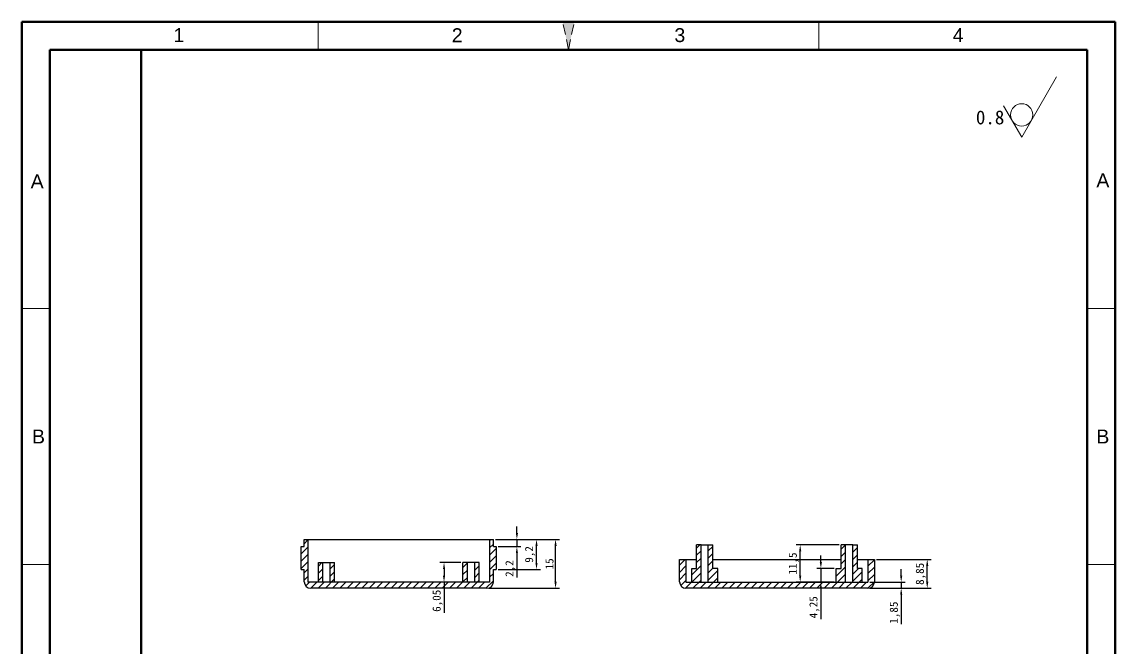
# Model space of a CAD drawing. Extents: x -1568 to -1231, y -67 to 424.
# Drawn here: x -1567.6 to -1231.1, y 231.8 to 424.1 of the extents above; entities that cross this region are included whole.
import ezdxf
from ezdxf.enums import TextEntityAlignment as Align

# ---------------------------------------------------------------- set-up
doc = ezdxf.new("R2010")
doc.units = 0
doc.linetypes.add('ACAD_ISO10W100', pattern=[18, 12, -3, 0, -3])
doc.linetypes.add('HIDDEN2', pattern=[4.7625, 3.175, -1.5875])
for name, color, linetype, lineweight in [('dim', 82, 'Continuous', 9), ('图层1', 7, 'ACAD_ISO10W100', 15), ('图层4', 7, 'Continuous', 40), ('图层5', 7, 'HIDDEN2', 15), ('细实线', 3, 'Continuous', 18)]:
    doc.layers.add(name, color=color, linetype=linetype, lineweight=lineweight)
doc.layers.add('尺寸线', color=7, linetype='Continuous')
doc.styles.add('样式 3', font='arial.ttf', dxfattribs={"height": 3.8})
doc.dimstyles.new('ISO-25', dxfattribs={"dimtxt": 2.5, "dimasz": 2.5, "dimexe": 1.25, "dimexo": 0.625, "dimtad": 1, "dimtxsty": 'Standard', "dimcen": 2.5, "dimadec": 0, "dimazin": 0, "dimtfac": 1, "dimtmove": 0, "dimatfit": 3, "dimfxl": 1, "dimarcsym": 0})

# ---------------------------------------------------------------- blocks, each defined once
blk = doc.blocks.new('*D1')
at = {"layer": 'Defpoints', "color": 0}
for p in [(-1305.21, 258.73), (-1288.97, 258.73), (-1307.21, 249.88)]:
    blk.add_point(p, dxfattribs=at)
at = {"layer": 'dim', "color": 0, "lineweight": -2}
for p, q in [((-1304.59, 258.73), (-1287.72, 258.73)), ((-1288.97, 251.88), (-1288.97, 256.73)), ((-1306.59, 249.88), (-1287.72, 249.88))]:
    blk.add_line(p, q, dxfattribs=at)
at = {"layer": 'dim', "color": 0}
for points in [[(-1288.64, 256.73), (-1289.31, 256.73), (-1288.97, 258.73)], [(-1289.31, 251.88), (-1288.64, 251.88), (-1288.97, 249.88)]]:
    blk.add_solid(points, dxfattribs=at)
at = {"layer": 'dim', "color": 0, "insert": (-1290.94, 254.3), "char_height": 2.5, "attachment_point": 5, "rotation": 90}
blk.add_mtext('8,85', dxfattribs=at)
blk = doc.blocks.new('*D26')
at = {"layer": 'Defpoints', "color": 0}
for p in [(-1431.86, 257.78), (-1437.68, 251.73), (-1431.86, 251.73)]:
    blk.add_point(p, dxfattribs=at)
at = {"layer": 'dim', "color": 0, "lineweight": -2}
for p, q in [((-1432.48, 257.78), (-1438.93, 257.78)), ((-1437.68, 255.78), (-1437.68, 253.73)), ((-1432.48, 251.73), (-1438.93, 251.73)), ((-1437.68, 251.73), (-1437.68, 242.32))]:
    blk.add_line(p, q, dxfattribs=at)
at = {"layer": 'dim', "color": 0}
for points in [[(-1437.35, 255.78), (-1438.01, 255.78), (-1437.68, 257.78)], [(-1438.01, 253.73), (-1437.35, 253.73), (-1437.68, 251.73)]]:
    blk.add_solid(points, dxfattribs=at)
at = {"layer": 'dim', "color": 0, "insert": (-1439.65, 246.02), "char_height": 2.5, "attachment_point": 5, "rotation": 90}
blk.add_mtext('6,05', dxfattribs=at)
blk = doc.blocks.new('*D28')
at = {"layer": 'Defpoints', "color": 0}
for p in [(-1422.51, 264.88), (-1403.36, 264.88), (-1424.51, 249.88)]:
    blk.add_point(p, dxfattribs=at)
at = {"layer": 'dim', "color": 0, "lineweight": -2}
for p, q in [((-1421.88, 264.88), (-1402.11, 264.88)), ((-1403.36, 251.88), (-1403.36, 262.88)), ((-1423.88, 249.88), (-1402.11, 249.88))]:
    blk.add_line(p, q, dxfattribs=at)
at = {"layer": 'dim', "color": 0}
for points in [[(-1403.02, 262.88), (-1403.69, 262.88), (-1403.36, 264.88)], [(-1403.69, 251.88), (-1403.02, 251.88), (-1403.36, 249.88)]]:
    blk.add_solid(points, dxfattribs=at)
at = {"layer": 'dim', "color": 0, "insert": (-1405.23, 257.38), "char_height": 2.5, "attachment_point": 5, "rotation": 90}
blk.add_mtext('15', dxfattribs=at)
blk = doc.blocks.new('*D29')
at = {"layer": 'Defpoints', "color": 0}
for p in [(-1421.88, 264.88), (-1421.61, 262.68), (-1415.26, 262.68)]:
    blk.add_point(p, dxfattribs=at)
at = {"layer": 'dim', "color": 0, "lineweight": -2}
for p, q in [((-1415.26, 266.88), (-1415.26, 268.88)), ((-1421.26, 264.88), (-1414.01, 264.88)), ((-1420.98, 262.68), (-1414.01, 262.68)), ((-1415.26, 264.88), (-1415.26, 262.68)), ((-1415.26, 260.68), (-1415.26, 253.2))]:
    blk.add_line(p, q, dxfattribs=at)
at = {"layer": 'dim', "color": 0}
for points in [[(-1415.59, 266.88), (-1414.92, 266.88), (-1415.26, 264.88)], [(-1414.92, 260.68), (-1415.59, 260.68), (-1415.26, 262.68)]]:
    blk.add_solid(points, dxfattribs=at)
at = {"layer": 'dim', "color": 0, "insert": (-1417.23, 255.94), "char_height": 2.5, "attachment_point": 5, "rotation": 90}
blk.add_mtext('2,2', dxfattribs=at)
blk = doc.blocks.new('*D30')
at = {"layer": 'Defpoints', "color": 0}
for p in [(-1421.61, 264.88), (-1409.22, 264.88), (-1421.61, 255.68)]:
    blk.add_point(p, dxfattribs=at)
at = {"layer": 'dim', "color": 0, "lineweight": -2}
for p, q in [((-1420.98, 264.88), (-1407.97, 264.88)), ((-1409.22, 257.68), (-1409.22, 262.88)), ((-1420.98, 255.68), (-1407.97, 255.68))]:
    blk.add_line(p, q, dxfattribs=at)
at = {"layer": 'dim', "color": 0}
for points in [[(-1408.89, 262.88), (-1409.55, 262.88), (-1409.22, 264.88)], [(-1409.55, 257.68), (-1408.89, 257.68), (-1409.22, 255.68)]]:
    blk.add_solid(points, dxfattribs=at)
at = {"layer": 'dim', "color": 0, "insert": (-1411.19, 260.28), "char_height": 2.5, "attachment_point": 5, "rotation": 90}
blk.add_mtext('9,2', dxfattribs=at)
blk = doc.blocks.new('*D36')
at = {"layer": 'Defpoints', "color": 0}
for p in [(-1307.21, 251.73), (-1307.21, 249.88), (-1296.98, 249.88)]:
    blk.add_point(p, dxfattribs=at)
at = {"layer": 'dim', "color": 0, "lineweight": -2}
for p, q in [((-1296.98, 253.73), (-1296.98, 255.73)), ((-1306.59, 251.73), (-1295.73, 251.73)), ((-1306.59, 249.88), (-1295.73, 249.88)), ((-1296.98, 251.73), (-1296.98, 249.88)), ((-1296.98, 247.88), (-1296.98, 238.86))]:
    blk.add_line(p, q, dxfattribs=at)
at = {"layer": 'dim', "color": 0}
for points in [[(-1297.31, 253.73), (-1296.65, 253.73), (-1296.98, 251.73)], [(-1296.65, 247.88), (-1297.31, 247.88), (-1296.98, 249.88)]]:
    blk.add_solid(points, dxfattribs=at)
at = {"layer": 'dim', "color": 0, "insert": (-1298.95, 242.37), "char_height": 2.5, "attachment_point": 5, "rotation": 90}
blk.add_mtext('1,85', dxfattribs=at)
blk = doc.blocks.new('*D37')
at = {"layer": 'Defpoints', "color": 0}
for p in [(-1316.96, 255.98), (-1321.7, 251.73), (-1316.96, 251.73)]:
    blk.add_point(p, dxfattribs=at)
at = {"layer": 'dim', "color": 0, "lineweight": -2}
for p, q in [((-1321.7, 257.98), (-1321.7, 259.98)), ((-1317.59, 255.98), (-1322.95, 255.98)), ((-1321.7, 255.98), (-1321.7, 251.73)), ((-1317.59, 251.73), (-1322.95, 251.73)), ((-1321.7, 249.73), (-1321.7, 240.32))]:
    blk.add_line(p, q, dxfattribs=at)
at = {"layer": 'dim', "color": 0}
for points in [[(-1322.04, 257.98), (-1321.37, 257.98), (-1321.7, 255.98)], [(-1321.37, 249.73), (-1322.04, 249.73), (-1321.7, 251.73)]]:
    blk.add_solid(points, dxfattribs=at)
at = {"layer": 'dim', "color": 0, "insert": (-1323.67, 244.02), "char_height": 2.5, "attachment_point": 5, "rotation": 90}
blk.add_mtext('4,25', dxfattribs=at)
blk = doc.blocks.new('*D38')
at = {"layer": 'Defpoints', "color": 0}
for p in [(-1328.07, 263.23), (-1315.46, 263.23), (-1316.96, 251.73)]:
    blk.add_point(p, dxfattribs=at)
at = {"layer": 'dim', "color": 0, "lineweight": -2}
for p, q in [((-1316.09, 263.23), (-1329.32, 263.23)), ((-1328.07, 253.73), (-1328.07, 261.23)), ((-1317.59, 251.73), (-1329.32, 251.73))]:
    blk.add_line(p, q, dxfattribs=at)
at = {"layer": 'dim', "color": 0}
for points in [[(-1327.74, 261.23), (-1328.4, 261.23), (-1328.07, 263.23)], [(-1328.4, 253.73), (-1327.74, 253.73), (-1328.07, 251.73)]]:
    blk.add_solid(points, dxfattribs=at)
at = {"layer": 'dim', "color": 0, "insert": (-1330.04, 257.48), "char_height": 2.5, "attachment_point": 5, "rotation": 90}
blk.add_mtext('11,5', dxfattribs=at)

msp = doc.modelspace()

# ---------------------------------------------------------------- hatches: boundary and pattern name
h = msp.add_hatch()
h.set_pattern_fill('ANSI31', color=8, scale=0.5, style=0)
h.set_pattern_definition([(45, (-50980.2769, 420.34), (-1.122532015, 1.122532015), [])])
h.paths.add_polyline_path([(-1421.606, 262.676), (-1422.506, 262.676), (-1422.506, 264.876), (-1423.656, 264.876), (-1423.656, 251.726), (-1479.556, 251.726), (-1479.556, 264.876), (-1480.706, 264.876), (-1480.706, 262.676), (-1481.606, 262.676), (-1481.606, 255.676), (-1480.706, 255.676), (-1480.706, 251.876, 0.4142136), (-1478.706, 249.876), (-1424.506, 249.876, 0.4142136), (-1422.506, 251.876), (-1422.506, 255.676), (-1421.606, 255.676)])
h.paths.add_polyline_path([(-1426.856, 257.776), (-1428.231, 257.776), (-1428.231, 251.726), (-1426.856, 251.726)], flags=17)
h.paths.add_polyline_path([(-1430.481, 257.776), (-1431.856, 257.776), (-1431.856, 251.726), (-1430.481, 251.726)], flags=17)
h.paths.add_polyline_path([(-1471.356, 257.776), (-1472.731, 257.776), (-1472.731, 251.726), (-1471.356, 251.726)], flags=17)
h.paths.add_polyline_path([(-1474.981, 257.776), (-1476.356, 257.776), (-1476.356, 251.726), (-1474.981, 251.726)], flags=17)
h = msp.add_hatch()
h.set_pattern_fill('ANSI31', color=8, scale=0.5, style=0)
h.set_pattern_definition([(45, (-50937.5579, 403.8485), (-1.122532015, 1.122532015), [])])
h.paths.add_polyline_path([(-1305.214, 251.876), (-1305.214, 258.726), (-1307.214, 258.726), (-1307.214, 251.726), (-1363.214, 251.726), (-1363.214, 258.726), (-1365.214, 258.726), (-1365.214, 251.876, 0.4142136), (-1363.214, 249.876), (-1307.214, 249.876, 0.4142136)])
h.paths.add_polyline_path([(-1308.964, 255.976), (-1310.464, 255.976), (-1310.464, 263.226), (-1311.839, 263.226), (-1311.839, 251.726), (-1308.964, 251.726)])
h.paths.add_polyline_path([(-1314.089, 263.226), (-1315.464, 263.226), (-1315.464, 255.976), (-1316.964, 255.976), (-1316.964, 251.726), (-1314.089, 251.726)])
h.paths.add_polyline_path([(-1353.464, 255.976), (-1354.964, 255.976), (-1354.964, 263.226), (-1356.339, 263.226), (-1356.339, 251.726), (-1353.464, 251.726)])
h.paths.add_polyline_path([(-1358.589, 263.226), (-1359.964, 263.226), (-1359.964, 255.976), (-1361.464, 255.976), (-1361.464, 251.726), (-1358.589, 251.726)])
at = {"layer": '图层5'}
msp.add_hatch(color=0, dxfattribs=at).paths.add_polyline_path([(-1399.375, 415.537), (-1401.138, 424.103), (-1397.612, 424.103)])

# ---------------------------------------------------------------- linework, layer by layer
for p, q in [((-1481.606, 255.676), (-1481.606, 262.676)), ((-1481.606, 262.676), (-1480.706, 262.676)), ((-1480.706, 264.876), (-1422.506, 264.876)), ((-1480.706, 262.676), (-1480.706, 264.876)), ((-1479.556, 264.876), (-1479.556, 251.726)), ((-1423.656, 264.876), (-1423.656, 251.726)), ((-1422.506, 262.676), (-1422.506, 264.876)), ((-1422.506, 262.676), (-1421.606, 262.676)), ((-1421.606, 262.676), (-1421.606, 255.676)), ((-1359.964, 255.976), (-1359.964, 263.226)), ((-1358.589, 263.226), (-1359.964, 263.226)), ((-1358.589, 251.726), (-1358.589, 263.226)), ((-1358.589, 263.226), (-1356.339, 263.226)), ((-1356.339, 251.726), (-1356.339, 263.226)), ((-1356.339, 263.226), (-1354.964, 263.226)), ((-1354.964, 255.976), (-1354.964, 263.226)), ((-1315.464, 255.976), (-1315.464, 263.226)), ((-1314.089, 263.226), (-1315.464, 263.226)), ((-1314.089, 251.726), (-1314.089, 263.226)), ((-1311.839, 263.226), (-1314.089, 263.226)), ((-1311.839, 251.726), (-1311.839, 263.226)), ((-1311.839, 263.226), (-1310.464, 263.226)), ((-1310.464, 255.976), (-1310.464, 263.226)), ((-1476.356, 257.776), (-1471.356, 257.776)), ((-1476.356, 251.726), (-1476.356, 257.776)), ((-1474.981, 251.726), (-1474.981, 257.776)), ((-1472.731, 251.726), (-1472.731, 257.776)), ((-1471.356, 251.726), (-1471.356, 257.776)), ((-1426.856, 257.776), (-1431.856, 257.776)), ((-1431.856, 251.726), (-1431.856, 257.776)), ((-1430.481, 251.726), (-1430.481, 257.776)), ((-1428.231, 251.726), (-1428.231, 257.776)), ((-1426.856, 251.726), (-1426.856, 257.776)), ((-1365.214, 251.876), (-1365.214, 258.726)), ((-1365.214, 258.726), (-1359.964, 258.726)), ((-1363.214, 258.726), (-1363.214, 251.726)), ((-1361.464, 251.726), (-1361.464, 255.976)), ((-1361.464, 255.976), (-1359.964, 255.976)), ((-1354.964, 258.726), (-1315.464, 258.726)), ((-1353.464, 255.976), (-1354.964, 255.976)), ((-1353.464, 251.726), (-1353.464, 255.976)), ((-1316.964, 251.726), (-1316.964, 255.976)), ((-1316.964, 255.976), (-1315.464, 255.976)), ((-1310.464, 258.726), (-1305.214, 258.726)), ((-1308.964, 255.976), (-1310.464, 255.976)), ((-1308.964, 251.726), (-1308.964, 255.976)), ((-1307.214, 258.726), (-1307.214, 251.726)), ((-1305.214, 258.726), (-1305.214, 251.876)), ((-1481.606, 255.676), (-1480.706, 255.676)), ((-1480.706, 251.876), (-1480.706, 255.676)), ((-1422.506, 255.676), (-1421.606, 255.676)), ((-1422.506, 251.876), (-1422.506, 255.676)), ((-1423.656, 251.726), (-1479.556, 251.726)), ((-1424.506, 249.876), (-1478.706, 249.876)), ((-1363.214, 251.726), (-1307.214, 251.726)), ((-1307.214, 249.876), (-1363.214, 249.876))]:
    msp.add_line(p, q)
for centre, start, end in [((-1478.706, 251.876), 180, 270), ((-1424.506, 251.876), 270, 0), ((-1363.214, 251.876), 180, 270), ((-1307.214, 251.876), 270, 0)]:
    msp.add_arc(centre, 2, start, end)
at = {"layer": '图层1', "color": 0}
for p, q in [((-1476.469, 415.537), (-1476.469, 424.103)), ((-1322.281, 415.537), (-1322.281, 424.103)), ((-1559.046, 335.958), (-1567.612, 335.958)), ((-1231.138, 335.958), (-1239.704, 335.958)), ((-1559.046, 257.151), (-1567.612, 257.151)), ((-1231.138, 257.151), (-1239.704, 257.151))]:
    msp.add_line(p, q, dxfattribs=at)
at = {"layer": '图层4', "color": 0}
msp.add_line((-1530.93, -58.851), (-1530.93, 415.537), dxfattribs=at)
at = {"layer": '图层5', "color": 0}
for q in [(-1401.138, 424.103), (-1397.612, 424.103)]:
    msp.add_line((-1399.375, 415.537), q, dxfattribs=at)
at = {"layer": '尺寸线', "color": 0, "lineweight": 40}
for p, q in [((-1567.612, 424.103), (-1231.138, 424.103)), ((-1567.612, 424.103), (-1567.612, -67.417)), ((-1231.138, 424.103), (-1231.138, -67.417)), ((-1559.046, 415.537), (-1239.704, 415.537)), ((-1559.046, 415.537), (-1559.046, -58.851)), ((-1239.704, 415.537), (-1239.704, -58.851))]:
    msp.add_line(p, q, dxfattribs=at)
at = {"layer": '细实线', "color": 0}
for p, q in [((-1259.904, 388.637), (-1249.196, 407.183)), ((-1265.48, 398.296), (-1259.904, 388.637))]:
    msp.add_line(p, q, dxfattribs=at)
msp.add_circle((-1259.904, 395.49), 3.426, dxfattribs=at)

# ---------------------------------------------------------------- texts
at = {"layer": '图层1', "color": 0, "style": '样式 3'}
for p in [(-1562.487, 296.554), (-1234.912, 296.554)]:
    msp.add_text('B', height=4.283, dxfattribs=at).set_placement(p, align=Align.MIDDLE)
at = {"layer": '图层5', "color": 0, "style": '样式 3'}
for s, p in [('1', (-1519.3, 420.027)), ('2', (-1433.639, 420.027)), ('3', (-1365.111, 420.027)), ('4', (-1279.451, 420.027)), ('A', (-1562.903, 375.05)), ('A', (-1234.912, 375.362))]:
    msp.add_text(s, height=4.283, dxfattribs=at).set_placement(p, align=Align.MIDDLE)
at = {"layer": '细实线', "color": 0, "insert": (-1273.988, 396.86), "char_height": 4.283, "width": 15.99044, "attachment_point": 1}
msp.add_mtext('0.8', dxfattribs=at)

# ---------------------------------------------------------------- dimensions: what is measured, and where the dimension line sits
at = {"layer": 'dim'}
for base, p1, p2, picture, middle in [((-1415.258, 262.676), (-1421.881, 264.876), (-1421.606, 262.676), '*D29', (-1417.229, 255.936)), ((-1403.356, 264.876), (-1424.506, 249.876), (-1422.506, 264.876), '*D28', (-1405.231, 257.376)), ((-1409.221, 264.876), (-1421.606, 255.676), (-1421.606, 264.876), '*D30', (-1411.192, 260.276)), ((-1328.071, 263.226), (-1316.964, 251.726), (-1315.464, 263.226), '*D38', (-1330.043, 257.476)), ((-1321.703, 251.726), (-1316.964, 255.976), (-1316.964, 251.726), '*D37', (-1323.675, 244.024)), ((-1437.68, 251.726), (-1431.856, 257.776), (-1431.856, 251.726), '*D26', (-1439.651, 246.024)), ((-1288.972, 258.726), (-1307.214, 249.876), (-1305.214, 258.726), '*D1', (-1290.943, 254.301)), ((-1296.979, 249.876), (-1307.214, 251.726), (-1307.214, 249.876), '*D36', (-1298.95, 242.367))]:
    dim = msp.add_linear_dim(base=base, p1=p1, p2=p2, angle=90, dimstyle='ISO-25', override={"dimasz": 2}, dxfattribs=at)
    dim.commit()
    dim.dimension.update_dxf_attribs({"geometry": picture, "text_midpoint": middle})

doc.saveas('drawing.dxf')
